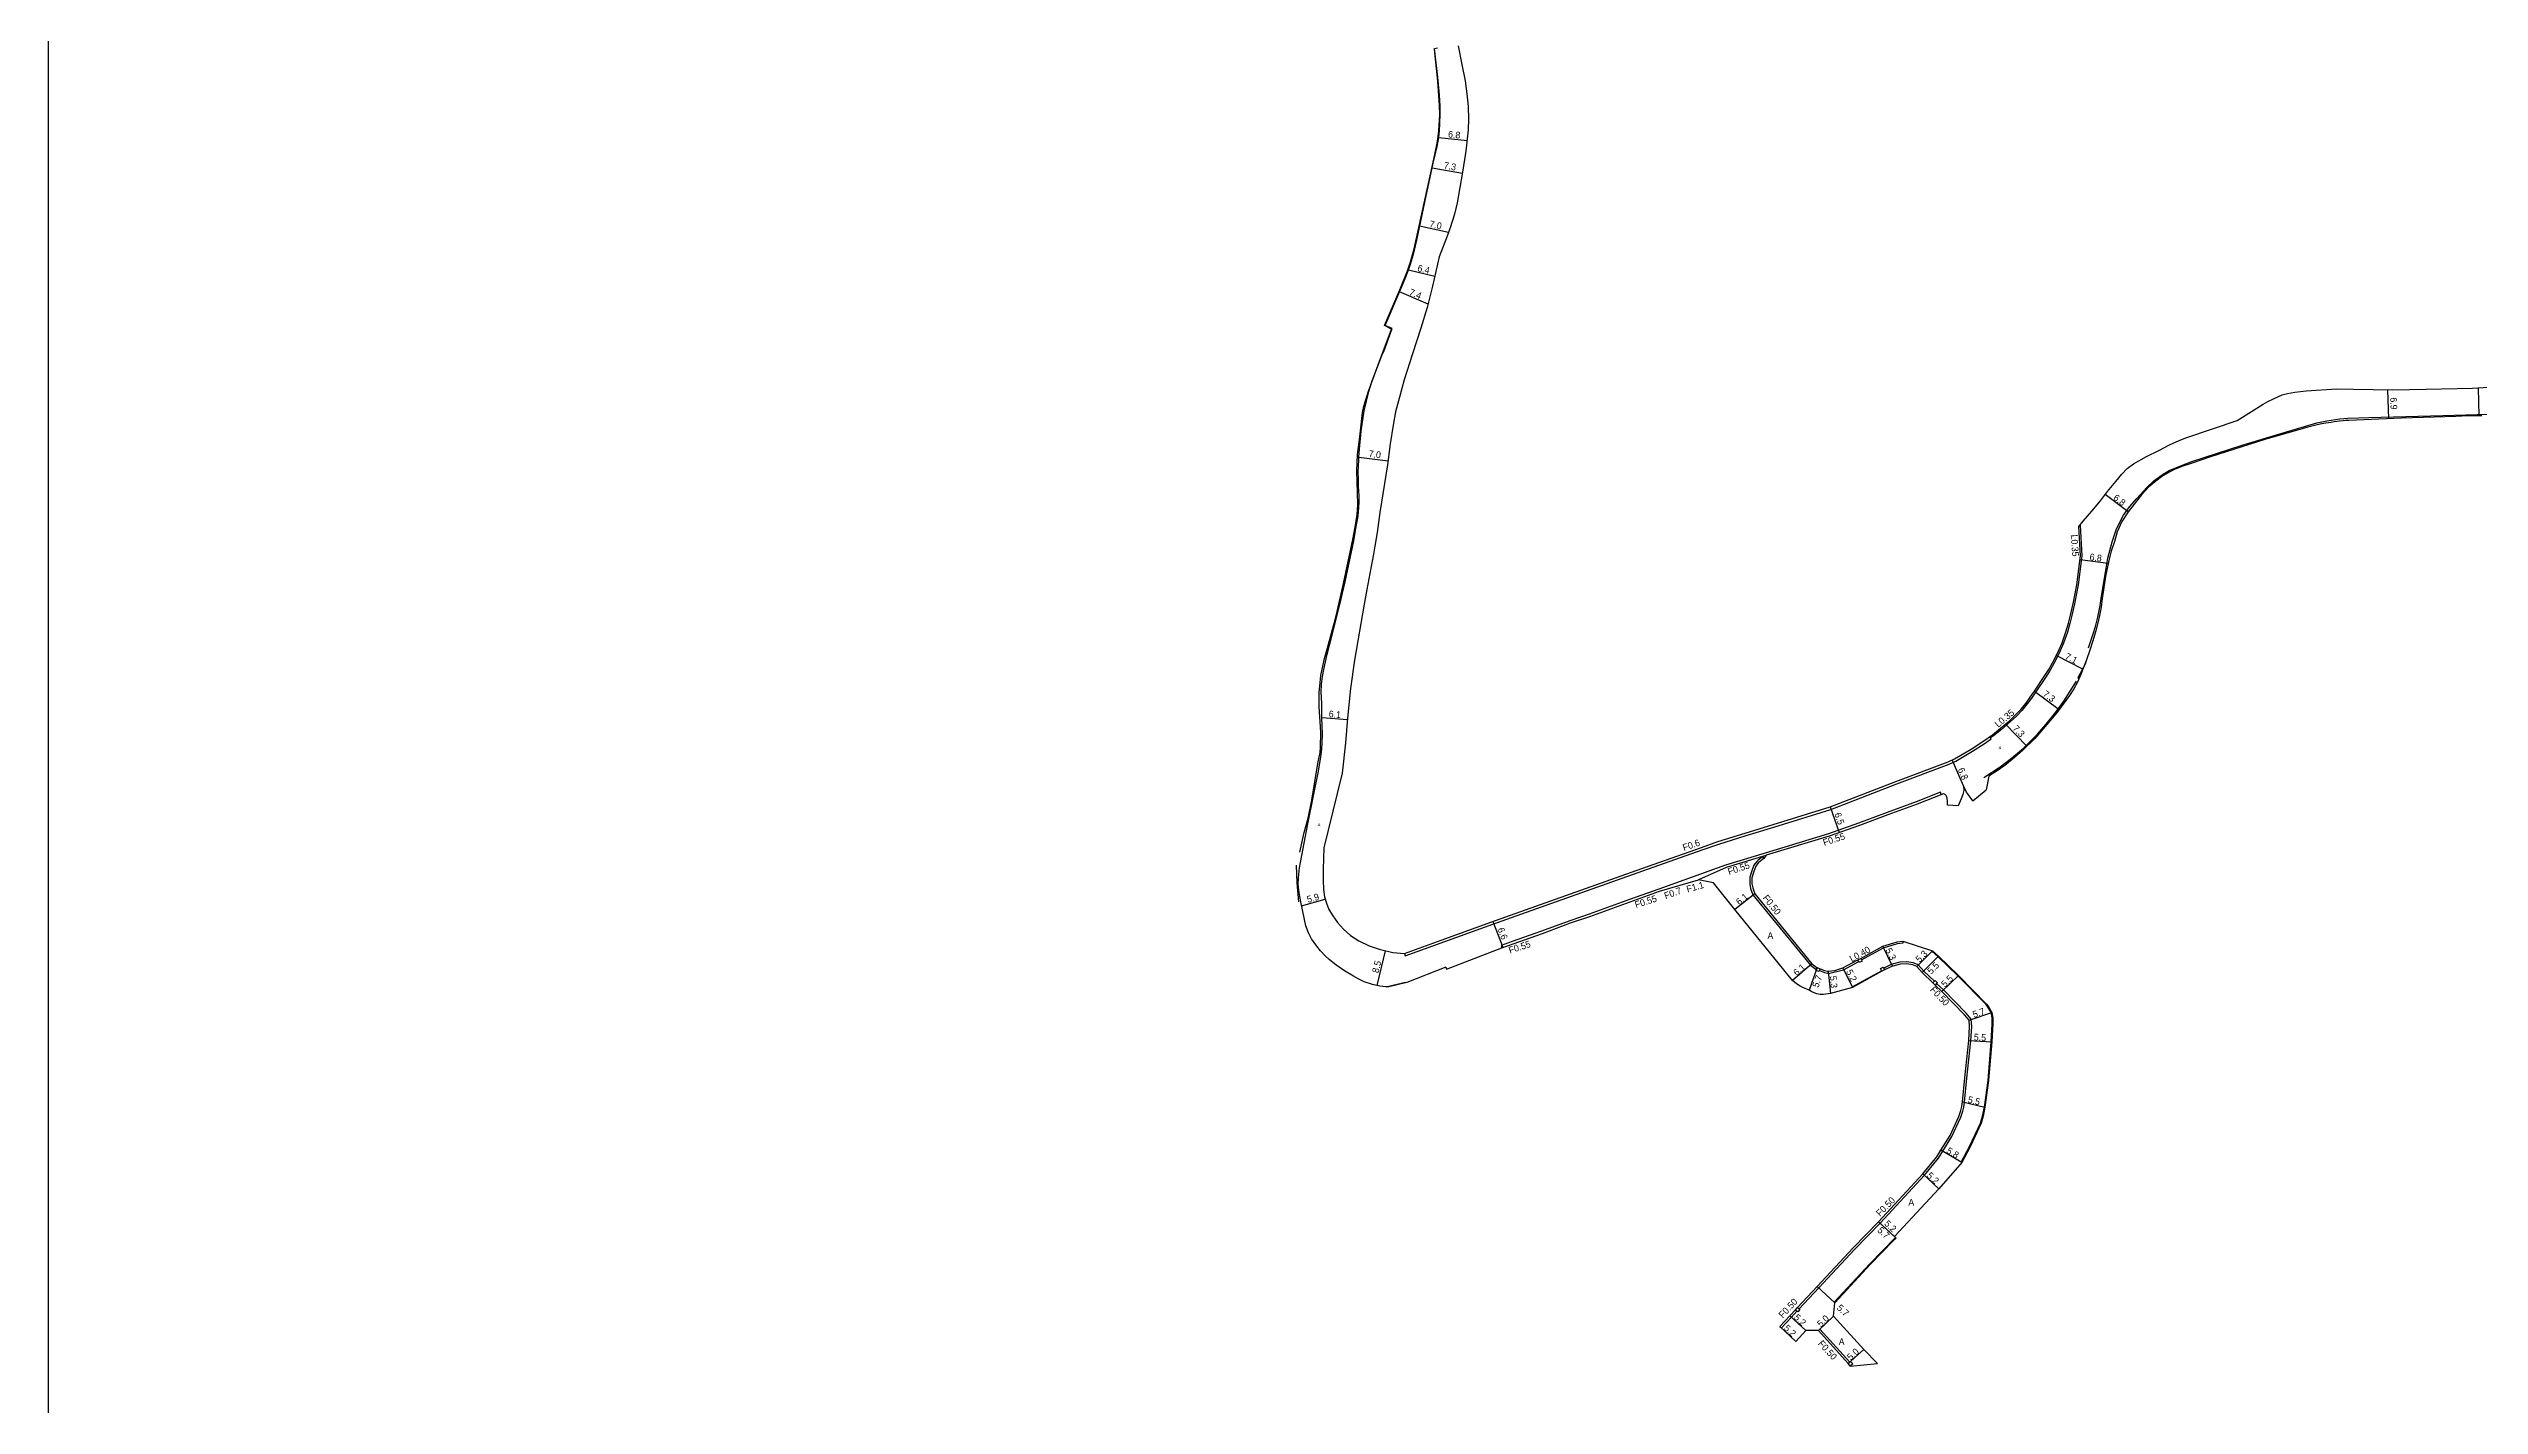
# Model space of a CAD drawing. Header units: metres. Extents: x -24000 to -21600, y -108000 to -105000.
# Drawn here: x -24000 to -23420, y -105581 to -105257 of the extents above; entities that cross this region are included whole.
import ezdxf

# ---------------------------------------------------------------- set-up
doc = ezdxf.new("R2010")
doc.units = ezdxf.units.M
doc.header["$LTSCALE"] = 2.5
for name, color, linetype in [('側溝・桝', 7, 'Continuous'), ('図郭', 7, 'Continuous'), ('幅員', 7, 'Continuous'), ('歩道・分離帯・安全施設', 7, 'Continuous'), ('舗装', 7, 'Continuous'), ('道路', 7, 'Continuous')]:
    doc.layers.add(name, color=color, linetype=linetype)
doc.styles.get("Standard").update_dxf_attribs({"font": ''})
doc.styles.add('YOKO_DECO', font='')
doc.styles.get('Standard').set_extended_font_data('@MS PGothic')
doc.styles.get('YOKO_DECO').set_extended_font_data('MS PGothic')

msp = doc.modelspace()

# ---------------------------------------------------------------- linework, layer by layer
at = {"layer": '側溝・桝'}
for points in [[(-23515.44, -105370.97), (-23514.97, -105378.29), (-23515.87, -105385.25), (-23516.64, -105389.4), (-23517.38, -105392.53), (-23517.87, -105394.45), (-23518.46, -105396.55), (-23519.36, -105399.15), (-23520.42, -105401.51), (-23521.72, -105404.01), (-23522.57, -105405.59), (-23523.68, -105407.31), (-23526.02, -105410.76), (-23527.03, -105412.22), (-23528.04, -105413.62), (-23529.32, -105415.16), (-23530.55, -105416.49), (-23532.07, -105417.92), (-23534.17, -105419.7), (-23536.1, -105421.24), (-23536.79, -105421.72)], [(-23676.59, -105473.14), (-23676.38, -105473.71), (-23654.64, -105465.85), (-23630.71, -105457.35), (-23619.75, -105453.42), (-23605.57, -105448.42), (-23601.62, -105447.05), (-23595.1, -105445.01), (-23588.46, -105442.99), (-23574.85, -105438.78), (-23559.12, -105432.67), (-23546.66, -105427.97), (-23545.07, -105427.29), (-23541.05, -105424.93), (-23538.32, -105423.13), (-23536.63, -105421.96), (-23536.97, -105421.47)], [(-23548.54, -105435.23), (-23548.74, -105434.7), (-23554.49, -105436.97), (-23561.45, -105439.55), (-23568.26, -105442.08), (-23575.46, -105444.62), (-23590.53, -105449.22), (-23600, -105452.11), (-23615.9, -105457.79), (-23622.93, -105460.28), (-23632.52, -105463.77), (-23637.14, -105465.33), (-23643.88, -105467.82), (-23650.86, -105470.29), (-23653.55, -105471.22), (-23653.36, -105471.76)], [(-23590.27, -105449.73), (-23590.36, -105449.76), (-23599.83, -105452.65), (-23606.41, -105455.6)], [(-23591.17, -105450.07), (-23592.23, -105450.89), (-23592.54, -105451.19), (-23593.25, -105452.06), (-23593.75, -105453.45), (-23594.18, -105454.97), (-23594.21, -105455.22), (-23594.22, -105456.55), (-23594.01, -105457.66), (-23593.46, -105459.13), (-23579.76, -105475.96), (-23578.49, -105476.89), (-23578.36, -105476.97), (-23578.31, -105476.99)], [(-23591.17, -105450.07), (-23590.87, -105450.47)], [(-23577.62, -105477.24), (-23576.41, -105477.69), (-23575.66, -105477.87), (-23575.46, -105477.88), (-23571.84, -105477.04), (-23568.21, -105475.09)], [(-23567.59, -105474.67), (-23562.33, -105471.79), (-23558.98, -105470.78), (-23557.63, -105470.61)], [(-23550.18, -105479.78), (-23552.71, -105477.36), (-23554.08, -105475.83), (-23554.98, -105475.45), (-23555.23, -105475.38), (-23556.77, -105475.1), (-23556.85, -105475.1), (-23558.39, -105475.19), (-23558.46, -105475.2), (-23560.28, -105475.69), (-23560.35, -105475.72), (-23562.25, -105476.61)], [(-23557.63, -105470.61), (-23557.67, -105470.21)], [(-23582.45, -105557.9), (-23577.76, -105552.88), (-23569.23, -105543.7), (-23563.11, -105537.45), (-23552.55, -105526.03), (-23549.22, -105521.92), (-23548.2, -105520.32), (-23545.99, -105516.77), (-23543.86, -105512.2), (-23543.42, -105510.72), (-23543.18, -105509.77), (-23542.96, -105508.6), (-23542.41, -105502.86), (-23541.46, -105493.94), (-23541.28, -105490.54), (-23541.4, -105488.84), (-23542.61, -105487.41), (-23548.04, -105481.84), (-23549.64, -105480.31)], [(-23587.03, -105562.09), (-23586.66, -105562.43)], [(-23586.66, -105562.43), (-23584.27, -105559.86), (-23582.96, -105558.45)], [(-23577.47, -105562.72), (-23577.83, -105563.07)], [(-23570.35, -105570.63), (-23570.35, -105570.63), (-23577.47, -105562.72)]]:
    msp.add_lwpolyline(points, dxfattribs=at)
for points in [[(-23568.43, -105474.64), (-23567.76, -105474.31), (-23567.59, -105474.67), (-23567.43, -105474.99), (-23568.1, -105475.31), (-23568.21, -105475.09)], [(-23578.15, -105476.51), (-23577.46, -105476.77), (-23577.62, -105477.24), (-23577.7, -105477.47), (-23578.39, -105477.22), (-23578.31, -105476.99)], [(-23563.03, -105476.71), (-23562.36, -105476.39), (-23562.25, -105476.61), (-23562.04, -105477.06), (-23562.71, -105477.39)], [(-23550.01, -105479.61), (-23549.47, -105480.12), (-23549.64, -105480.31), (-23549.99, -105480.67), (-23550.53, -105480.15), (-23550.18, -105479.78)], [(-23582.82, -105557.56), (-23582.45, -105557.9), (-23582.27, -105558.07), (-23582.78, -105558.62), (-23582.96, -105558.45), (-23583.33, -105558.11)], [(-23570.16, -105570.46), (-23569.66, -105571.03), (-23570.23, -105571.52), (-23570.72, -105570.96), (-23570.35, -105570.63)]]:
    msp.add_lwpolyline(points, close=True, dxfattribs=at)
at = {"layer": '図郭'}
msp.add_lwpolyline([(-24000, -105000), (-23200, -105000), (-23200, -105600), (-24000, -105600)], close=True, dxfattribs=at)
at = {"layer": '幅員'}
for points in [[(-23668.42, -105278.55), (-23661.64, -105279.24)], [(-23669.95, -105285.79), (-23662.77, -105287.08)], [(-23666.08, -105301.19), (-23672.96, -105299.73)], [(-23675.62, -105310.14), (-23669.35, -105311.61)], [(-23670.95, -105318.28), (-23677.79, -105315.37)], [(-23442.11, -105338.7), (-23441.82, -105345.62)], [(-23420.45, -105338.24), (-23420.35, -105344.91)], [(-23687.48, -105354.77), (-23680.49, -105355.67)], [(-23503.95, -105367.79), (-23509.43, -105363.7)], [(-23508.7, -105380.13), (-23515.44, -105379.27)], [(-23514.77, -105405.34), (-23521.1, -105402.06)], [(-23526.3, -105410.56), (-23520.42, -105414.94)], [(-23696.27, -105416.85), (-23690.21, -105417.32)], [(-23533.21, -105418.43), (-23528.13, -105423.7)], [(-23543.21, -105433.2), (-23545.9, -105426.98)], [(-23575.05, -105438.2), (-23572.89, -105444.32)], [(-23701.14, -105461.76), (-23695.47, -105460.19)], [(-23593.02, -105458.88), (-23597.78, -105462.69)], [(-23655.49, -105465.5), (-23653.11, -105471.66)], [(-23683.12, -105480.77), (-23681.07, -105472.51)], [(-23560.16, -105476.18), (-23562.48, -105471.41)], [(-23550.65, -105472.49), (-23554.38, -105476.25)], [(-23549.19, -105473.81), (-23553.07, -105477.71)], [(-23579.41, -105475.6), (-23584, -105479.62)], [(-23578.15, -105476.51), (-23580.08, -105481.87)], [(-23575.49, -105477.38), (-23574.95, -105482.65)], [(-23572.04, -105476.59), (-23569.73, -105481.24)], [(-23548.39, -105482.2), (-23544.46, -105478.36)], [(-23541.88, -105489.04), (-23536.49, -105487.19)], [(-23541.95, -105493.9), (-23536.46, -105494.2)], [(-23543.46, -105508.53), (-23538.11, -105509.79)], [(-23543.63, -105523.01), (-23548.62, -105520.05)], [(-23549.12, -105529.24), (-23552.93, -105525.71)], [(-23563.48, -105537.11), (-23559.69, -105540.67)], [(-23563.48, -105537.11), (-23559.33, -105541.02)], [(-23573.96, -105556.43), (-23578.12, -105552.54)], [(-23583.23, -105565.64), (-23587.03, -105562.09)], [(-23580.83, -105563.06), (-23584.64, -105559.52)], [(-23574.21, -105559.62), (-23577.83, -105563.07)], [(-23570.72, -105570.96), (-23567.04, -105567.58)]]:
    msp.add_lwpolyline(points, dxfattribs=at)
at = {"layer": '歩道・分離帯・安全施設'}
for points in [[(-23701.56, -105448.96), (-23700.5, -105444.29), (-23699.55, -105440.91), (-23698.71, -105436.54), (-23697.26, -105427.81), (-23696.72, -105425.25), (-23696.6, -105424.05), (-23696.53, -105420.35), (-23696.9, -105414.22), (-23696.91, -105410.87), (-23696.78, -105409.43), (-23696.55, -105406.81), (-23695.7, -105403.09), (-23694.68, -105399.36), (-23693.25, -105394.12), (-23692.61, -105391.57), (-23691.14, -105384.9), (-23688.88, -105374.44), (-23688.31, -105371.44), (-23687.88, -105368.48), (-23687.72, -105366.11), (-23687.8, -105363.25), (-23687.97, -105358.01), (-23687.76, -105354.16), (-23687.36, -105351.23), (-23687.15, -105349.24), (-23686.63, -105344.15), (-23686.27, -105342.63), (-23685.82, -105341.12), (-23685.14, -105339.06), (-23682.88, -105332.76), (-23679.69, -105324.25), (-23681.38, -105323.39), (-23677.68, -105314.89), (-23675.89, -105310.38), (-23675.17, -105308.17), (-23674.28, -105305.06), (-23672.41, -105296.73), (-23669.55, -105283.68), (-23668.79, -105279.91), (-23668.54, -105278.34), (-23668.38, -105276.92), (-23668.16, -105273.1), (-23668.2, -105270.9), (-23668.63, -105265.1), (-23669.41, -105257.54)], [(-23513.4, -105400.24), (-23512.27, -105396.95), (-23511.73, -105395.2), (-23511.21, -105392.93), (-23510.66, -105390.14), (-23510.32, -105387.96), (-23508.81, -105378.84), (-23507.78, -105374.99), (-23506.78, -105372.08), (-23505.98, -105370.32), (-23505.09, -105368.63), (-23503.65, -105366.61), (-23501.91, -105364.61), (-23499.51, -105361.98), (-23497.84, -105360.43), (-23495.87, -105358.99), (-23494.16, -105357.96), (-23491.67, -105356.89), (-23488.77, -105355.78), (-23476.77, -105351.93), (-23467.01, -105348.98), (-23458.95, -105346.63), (-23456.54, -105346.08), (-23453.43, -105345.66), (-23451.53, -105345.5), (-23446.55, -105345.31), (-23428.92, -105344.84), (-23418.02, -105344.51)], [(-23515.99, -105407.49), (-23513.98, -105403.72)], [(-23538.36, -105431.15), (-23534.52, -105428.62), (-23531.78, -105426.56), (-23528.89, -105424.15), (-23525.57, -105420.87), (-23523.49, -105418.48), (-23521.19, -105415.59), (-23519.31, -105412.96), (-23516.25, -105408.24)], [(-23702.41, -105452.09), (-23702.28, -105456.27), (-23701.89, -105460.83)], [(-23543.63, -105523.01), (-23543.76, -105522.93), (-23541.81, -105519.19), (-23539.16, -105513.59), (-23538.67, -105511.93), (-23538.26, -105509.77), (-23537.39, -105503.43), (-23536.61, -105494.19), (-23536.4, -105489.89), (-23536.4, -105488.51), (-23536.64, -105487.24), (-23537.32, -105486.02), (-23537.82, -105485.32), (-23544.56, -105478.46), (-23549.29, -105473.92), (-23550.75, -105472.59), (-23550.65, -105472.49)], [(-23680.96, -105481.08), (-23676.41, -105480.01)], [(-23569.79, -105481.11), (-23562.77, -105477.25)], [(-23573.96, -105556.43), (-23574.07, -105556.32), (-23565.55, -105547.15), (-23559.44, -105540.91)]]:
    msp.add_lwpolyline(points, dxfattribs=at)
at = {"layer": '道路'}
for points in [[(-23663.74, -105256.68), (-23662.88, -105261.1), (-23662.12, -105265.01), (-23661.7, -105268.12), (-23661.37, -105271.12), (-23661.29, -105274.11), (-23661.39, -105276.74), (-23661.91, -105281.83), (-23662.72, -105286.81), (-23664.03, -105294.09), (-23664.66, -105296.8), (-23665.67, -105300.1), (-23666.42, -105302.09), (-23668.27, -105307.02), (-23669.91, -105313.98), (-23671.14, -105319.06), (-23672.68, -105324.04), (-23674.69, -105330.11), (-23676.67, -105336.31), (-23677.77, -105340.45), (-23678.71, -105343.96), (-23679.28, -105347.17), (-23679.96, -105351.59), (-23680.61, -105356.63), (-23682.47, -105367.96), (-23683.12, -105372.74), (-23683.62, -105376.03), (-23683.98, -105377.94), (-23684.63, -105381.26), (-23685.58, -105386.36), (-23686.2, -105389.82), (-23688.47, -105403.23), (-23689.49, -105409.98), (-23690.19, -105417.02), (-23690.64, -105422.89), (-23691.47, -105430.13), (-23692.62, -105434.99), (-23695.79, -105447.95), (-23696.01, -105453.02), (-23695.99, -105455.68), (-23695.9, -105457.91), (-23695.63, -105459.61), (-23695.21, -105461.14), (-23694.59, -105462.69), (-23693.68, -105464.19), (-23692.52, -105465.77), (-23691.1, -105467.33), (-23689.42, -105468.84), (-23687.49, -105470.1), (-23685.03, -105471.33), (-23682.59, -105472.13), (-23679.39, -105472.93), (-23676.59, -105473.14)], [(-23681.5, -105329.61), (-23679.48, -105324.13), (-23681.2, -105323.4), (-23677.46, -105314.6), (-23676.44, -105312.16), (-23675.71, -105310.38), (-23675.2, -105309), (-23674.64, -105307.13), (-23674.2, -105305.39), (-23673.66, -105303.02), (-23671.73, -105293.95), (-23669.71, -105284.69), (-23668.81, -105280.71), (-23668.42, -105278.55), (-23668.23, -105276.87), (-23668.12, -105275.18), (-23668.05, -105272.99), (-23668.06, -105271.09), (-23668.2, -105268.44), (-23668.64, -105264.14), (-23669.42, -105257.29), (-23668.71, -105257.16)], [(-23666.72, -105476.44), (-23676.01, -105480.03), (-23680.32, -105481.09), (-23681.05, -105481.12), (-23682.45, -105480.92), (-23684.17, -105480.54), (-23686.19, -105479.94), (-23687.59, -105479.21), (-23688.78, -105478.53), (-23690.87, -105477.3), (-23692.14, -105476.44), (-23693.3, -105475.63), (-23694.56, -105474.6), (-23695.51, -105473.68), (-23696.59, -105472.52), (-23697.51, -105471.42), (-23698.74, -105469.66), (-23699.48, -105468.24), (-23700.11, -105466.58), (-23701.25, -105461.2), (-23701.7, -105458.67), (-23701.93, -105456.64), (-23701.9, -105455.09), (-23701.63, -105452.75), (-23701.41, -105451.47), (-23699.6, -105442.21), (-23697.1, -105429.67), (-23696.51, -105426.27), (-23696.3, -105424.45), (-23696.2, -105422.89), (-23696.17, -105420.9), (-23696.22, -105418.71), (-23696.26, -105417.21), (-23696.33, -105413.56), (-23696.44, -105410.73), (-23696.36, -105408.98), (-23696.15, -105407.12), (-23695.85, -105405.45), (-23695.05, -105401.74), (-23693.97, -105397.75), (-23693.16, -105394.67), (-23691.89, -105389.58), (-23690.74, -105384.53), (-23688.68, -105374.76), (-23687.99, -105370.92), (-23687.74, -105369.33), (-23687.57, -105367.87), (-23687.46, -105366.79), (-23687.38, -105365.44), (-23687.37, -105364.1), (-23687.43, -105362.81), (-23687.51, -105361.71), (-23687.56, -105360.66), (-23687.57, -105360), (-23687.61, -105358.27), (-23687.58, -105356.87), (-23687.5, -105355.56), (-23687.48, -105354.77), (-23687.4, -105353.76), (-23686.88, -105348.62), (-23686.16, -105343.76), (-23685.65, -105341.45), (-23685.05, -105339.13), (-23684.27, -105336.6), (-23681.95, -105330.53), (-23681.5, -105329.61)], [(-23536.29, -105421), (-23534.39, -105419.43), (-23532.3, -105417.66), (-23530.8, -105416.24), (-23529.58, -105414.94), (-23528.31, -105413.41), (-23527.31, -105412.02), (-23526.3, -105410.56), (-23523.97, -105407.12), (-23522.87, -105405.41), (-23522.02, -105403.84), (-23520.73, -105401.36), (-23519.68, -105399.03), (-23518.79, -105396.44), (-23518.21, -105394.37), (-23517.72, -105392.44), (-23516.98, -105389.33), (-23516.21, -105385.19), (-23515.32, -105378.28), (-23515.76, -105371.35), (-23514.66, -105370.07), (-23512.6, -105367.69), (-23510.53, -105365.18), (-23508.86, -105362.93), (-23506.93, -105360.56), (-23505.47, -105358.81), (-23504.17, -105357.52), (-23502.65, -105356.34), (-23499.59, -105354.63), (-23496.65, -105353.16), (-23494.11, -105351.84), (-23491.81, -105350.81), (-23489.93, -105350.12), (-23477.95, -105346.05), (-23474.56, -105343.88), (-23471.76, -105342.16), (-23470.61, -105341.54), (-23469.29, -105340.85), (-23468.13, -105340.29), (-23467.25, -105339.94), (-23465.98, -105339.6), (-23464.2, -105339.27), (-23461.46, -105338.94), (-23454.3, -105338.52), (-23450.2, -105338.59), (-23440.83, -105338.72), (-23432.87, -105338.6), (-23421.81, -105338.31), (-23414.09, -105337.88)], [(-23419.6, -105344.9), (-23422.86, -105344.95), (-23425.79, -105345.11), (-23438.75, -105345.49), (-23451.29, -105346.01), (-23452.11, -105346.07), (-23452.71, -105346.13), (-23453.52, -105346.22), (-23454.16, -105346.29), (-23454.82, -105346.38), (-23455.52, -105346.48), (-23456.17, -105346.58), (-23456.82, -105346.69), (-23457.31, -105346.78), (-23457.75, -105346.86), (-23458.91, -105347.1), (-23459.82, -105347.32), (-23461.09, -105347.61), (-23471.34, -105350.55), (-23484.3, -105354.69), (-23489.13, -105356.34), (-23490.89, -105356.95), (-23491.99, -105357.34), (-23492.91, -105357.73), (-23493.86, -105358.18), (-23495.7, -105359.23), (-23497.39, -105360.47), (-23499.07, -105361.97), (-23500.76, -105363.74), (-23502.52, -105365.95), (-23503.95, -105367.79), (-23505.44, -105370.15), (-23506.57, -105372.61), (-23507.25, -105374.88), (-23507.98, -105377.23), (-23508.49, -105379.14), (-23509.26, -105382.74), (-23510.12, -105388.47), (-23510.43, -105390.57), (-23510.84, -105392.96), (-23511.64, -105396.23), (-23512.5, -105398.82), (-23513.04, -105400.54), (-23513.99, -105403.32), (-23514.61, -105404.92), (-23515.31, -105406.76), (-23516.08, -105408.42), (-23516.91, -105409.99), (-23517.97, -105411.65), (-23520.84, -105415.5), (-23523.37, -105418.56), (-23526.24, -105421.88), (-23529.12, -105424.65), (-23531.62, -105426.89), (-23533.38, -105428.35), (-23535.18, -105429.62), (-23537.21, -105430.89), (-23537.84, -105434.11)], [(-23676.59, -105473.14), (-23667.82, -105469.97), (-23654.85, -105465.27), (-23630.92, -105456.77), (-23619.95, -105452.84), (-23605.77, -105447.84), (-23601.81, -105446.47), (-23595.28, -105444.43), (-23588.64, -105442.41), (-23575.05, -105438.2), (-23559.34, -105432.09), (-23546.89, -105427.4), (-23545.35, -105426.74), (-23541.37, -105424.41), (-23538.66, -105422.62), (-23536.29, -105421)], [(-23541.04, -105436.75), (-23542.54, -105434.65), (-23543.21, -105433.2), (-23543.18, -105434.24), (-23543.38, -105435.2), (-23543.76, -105436.27), (-23544.52, -105437.9)], [(-23541.04, -105436.75), (-23537.84, -105434.11)], [(-23547.02, -105437.78), (-23547.04, -105436.82), (-23547.13, -105436.14), (-23547.2, -105435.86), (-23547.29, -105435.64), (-23547.37, -105435.5), (-23547.45, -105435.4), (-23547.6, -105435.26), (-23547.77, -105435.14), (-23547.93, -105435.03), (-23547.98, -105435.02), (-23548.02, -105435.03), (-23554.28, -105437.5), (-23561.25, -105440.08), (-23568.06, -105442.62), (-23575.29, -105445.16), (-23590.27, -105449.73), (-23590.87, -105450.47)], [(-23544.52, -105437.9), (-23547.02, -105437.78)], [(-23590.87, -105450.47), (-23591.91, -105451.27), (-23592.18, -105451.53), (-23592.81, -105452.31), (-23593.28, -105453.6), (-23593.69, -105455.07), (-23593.71, -105455.25), (-23593.72, -105456.5), (-23593.52, -105457.52), (-23593.02, -105458.88), (-23579.41, -105475.6), (-23578.23, -105476.47), (-23578.15, -105476.51), (-23577.46, -105476.77), (-23576.37, -105477.19), (-23575.67, -105477.37), (-23575.49, -105477.38), (-23573.96, -105477.19), (-23572.47, -105476.74), (-23572.04, -105476.59), (-23568.43, -105474.64), (-23567.76, -105474.31), (-23562.48, -105471.41), (-23559.07, -105470.38), (-23557.67, -105470.21), (-23550.65, -105472.49)], [(-23666.72, -105476.44), (-23666.56, -105476.86), (-23653.35, -105471.76), (-23650.67, -105470.83), (-23643.68, -105468.35), (-23636.95, -105465.87), (-23632.33, -105464.3), (-23622.74, -105460.82), (-23615.71, -105458.32), (-23606.41, -105455.6)], [(-23602.88, -105456.32), (-23606.41, -105455.6)], [(-23569.73, -105481.24), (-23574.95, -105482.65), (-23576.64, -105482.93), (-23577.44, -105482.93), (-23578.25, -105482.74), (-23578.89, -105482.52), (-23579.44, -105482.27), (-23580.08, -105481.87), (-23581.54, -105481.22), (-23582.23, -105480.9), (-23583.06, -105480.4), (-23584, -105479.62), (-23597.78, -105462.69), (-23602.88, -105456.32)], [(-23550.65, -105472.49), (-23549.19, -105473.81), (-23544.46, -105478.36), (-23537.71, -105485.22), (-23537.19, -105485.94), (-23536.49, -105487.19), (-23536.25, -105488.5), (-23536.25, -105489.9), (-23536.46, -105494.2), (-23537.08, -105501.5), (-23537.24, -105503.45), (-23538.11, -105509.79), (-23538.52, -105511.96), (-23539.02, -105513.64), (-23541.67, -105519.25), (-23543.63, -105523.01)], [(-23587.03, -105562.09), (-23584.64, -105559.52), (-23583.33, -105558.11), (-23582.82, -105557.56), (-23578.12, -105552.54), (-23569.59, -105543.35), (-23563.48, -105537.11), (-23552.93, -105525.71), (-23549.62, -105521.63), (-23548.62, -105520.05), (-23546.43, -105516.53), (-23544.33, -105512.02), (-23543.9, -105510.58), (-23543.67, -105509.66), (-23543.46, -105508.53), (-23542.91, -105502.81), (-23541.95, -105493.9), (-23541.79, -105490.54), (-23541.88, -105489.04), (-23542.98, -105487.75), (-23548.39, -105482.2), (-23549.99, -105480.67), (-23550.53, -105480.15), (-23553.07, -105477.71), (-23554.38, -105476.25), (-23555.14, -105475.92), (-23555.34, -105475.86), (-23556.83, -105475.6), (-23556.85, -105475.6), (-23558.34, -105475.69), (-23558.36, -105475.69), (-23560.13, -105476.16), (-23560.16, -105476.18), (-23562.04, -105477.06), (-23562.71, -105477.39)], [(-23562.71, -105477.39), (-23569.73, -105481.24)], [(-23543.63, -105523.01), (-23549.12, -105529.24), (-23559.69, -105540.67), (-23559.44, -105540.91), (-23559.33, -105541.02), (-23559.91, -105541.62)], [(-23559.91, -105541.62), (-23565.44, -105547.26), (-23573.96, -105556.43)], [(-23583.23, -105565.64), (-23587.03, -105562.09)], [(-23563.76, -105570.94), (-23567.04, -105567.58), (-23574.21, -105559.62), (-23573.96, -105556.43)], [(-23580.83, -105563.06), (-23583.23, -105565.64)], [(-23577.83, -105563.07), (-23580.83, -105563.06)], [(-23570.23, -105571.52), (-23570.72, -105570.96), (-23577.83, -105563.07)], [(-23570.23, -105571.52), (-23563.76, -105570.94)]]:
    msp.add_lwpolyline(points, dxfattribs=at)

# ---------------------------------------------------------------- texts
at = {"layer": '側溝・桝'}
for s, rotation, p in [('L0.35', 274, (-23517.65, -105373.3)), ('L0.35', 40, (-23534.96, -105419.35)), ('F0.6', 19, (-23609.9, -105448.72)), ('F0.55', 18, (-23576.45, -105447.5)), ('F0.55', 18, (-23599.16, -105454.42)), ('F0.7', 19.84829, (-23614.29, -105460.21)), ('F1.1', 16, (-23609.05, -105458.62)), ('F0.55', 18, (-23621.33, -105462.35)), ('F0.50', 308.64851, (-23591.23, -105459.94)), ('F0.55', 18, (-23651.42, -105473.2)), ('L0.40', 28.7724, (-23569.87, -105475.25)), ('F0.50', 313.3347, (-23551.33, -105481.9)), ('F0.50', 45.60796, (-23563.14, -105535.98)), ('F0.50', 46.93827, (-23586.33, -105560.23)), ('F0.50', 312.01218, (-23578.03, -105566.26))]:
    msp.add_text(s, height=1.6, rotation=rotation, dxfattribs=at).set_placement(p)
at = {"layer": '幅員'}
for s, rotation, p in [('6.8', 354, (-23666.24, -105278.51)), ('7.3', 350, (-23667.29, -105285.93)), ('7.0', 348, (-23670.74, -105299.89)), ('6.4', 347, (-23673.6, -105310.41)), ('7.4', 337, (-23675.62, -105316.01)), ('6.9', 272, (-23441.46, -105340.55)), ('7.0', 353, (-23685.2, -105354.71)), ('6.8', 323, (-23507.67, -105364.78)), ('6.8', 353, (-23513.23, -105379.34)), ('7.1', 333, (-23519.17, -105402.8)), ('7.3', 323, (-23524.46, -105411.59)), ('6.1', 356, (-23694.68, -105416.79)), ('7.3', 314, (-23531.63, -105419.62)), ('6.8', 293, (-23544.64, -105429.25)), ('6.5', 289, (-23574.06, -105439.85)), ('5.9', 15, (-23699.61, -105461.07)), ('6.1', 38.74795, (-23596.71, -105461.71)), ('6.6', 291, (-23654.43, -105467.31)), ('8.5', 76, (-23682.79, -105477.91)), ('5.3', 295.91763, (-23561.93, -105472.31)), ('5.3', 45.19741, (-23553.71, -105475.43)), ('5.5', 45.17448, (-23550.94, -105478.21)), ('6.1', 41.22555, (-23582.98, -105478.59)), ('5.7', 70.14347, (-23577.87, -105481.41)), ('5.3', 275.88199, (-23575.15, -105478.56)), ('5.2', 296.40875, (-23571.3, -105477.46)), ('5.5', 44.28213, (-23547.64, -105481.32)), ('5.7', 18.91228, (-23540.73, -105488.54)), ('5.5', 356.85346, (-23540.8, -105493.86)), ('5.5', 346.67876, (-23542.32, -105508.69)), ('5.8', 329.32323, (-23547.45, -105520.63)), ('5.2', 317.11327, (-23552.13, -105526.31)), ('5.7', 316.70991, (-23563.91, -105539.33)), ('5.2', 316.70991, (-23562.27, -105537.75)), ('5.2', 316.93847, (-23586.23, -105562.7)), ('5.2', 317.08497, (-23583.84, -105560.13)), ('5.0', 43.61227, (-23577.25, -105562.37)), ('5.7', 316.96002, (-23573.59, -105557.86)), ('5.0', 42.58748, (-23570.13, -105570.28))]:
    msp.add_text(s, height=1.6, rotation=rotation, dxfattribs=at).set_placement(p)
at = {"layer": '舗装', "style": 'YOKO_DECO'}
for p in [(-23534.89, -105424.48, 169.93), (-23697.32, -105442.85, 179.1)]:
    msp.add_text('A', height=0.75, dxfattribs=at).set_placement(p)
at = {"layer": '舗装'}
for p in [(-23590, -105469.69), (-23556.39, -105533.29), (-23573, -105566.53)]:
    msp.add_text('A', height=1.6, dxfattribs=at).set_placement(p)

doc.saveas('drawing.dxf')
